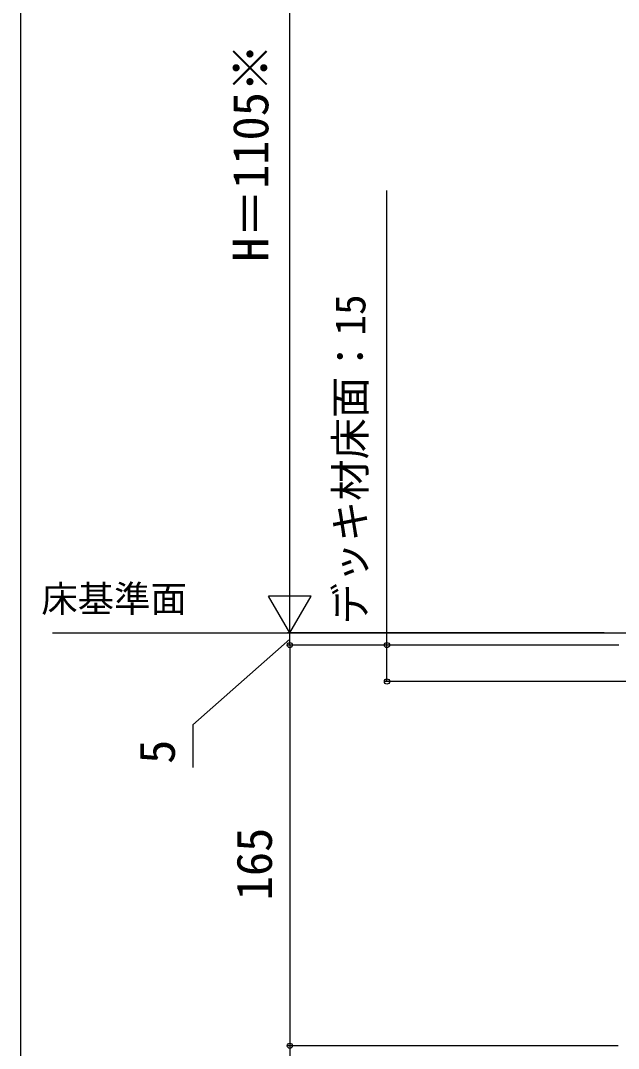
# Model space of a CAD drawing. Units: millimetres, scale not verified. Extents: x -875 to 875, y -1304 to 1296.
# Drawn here: x -875 to -628.6, y 294.7 to 717.9 of the extents above; entities that cross this region are included whole.
import ezdxf
from ezdxf.enums import TextEntityAlignment as Align

# ---------------------------------------------------------------- set-up
doc = ezdxf.new("R2010")
doc.units = ezdxf.units.MM
doc.header["$LTSCALE"] = 8
for name, color, linetype in [('0-2_USER1', 3, 'Continuous'), ('0-4_YKK_12', 2, 'Continuous'), ('0-6_YKK_D', 6, 'Continuous'), ('0-7_YKK_ZWAK', 7, 'Continuous')]:
    doc.layers.add(name, color=color, linetype=linetype)
doc.styles.add('ＭＳ ゴシック', font='')
doc.styles.get('ＭＳ ゴシック').set_extended_font_data('MS Gothic')

msp = doc.modelspace()

# ---------------------------------------------------------------- linework, layer by layer
at = {"layer": '0-4_YKK_12'}
msp.add_line((-861.832, 465.8), (375.634, 465.8), dxfattribs=at)
at = {"layer": '0-6_YKK_D'}
for p, q in [((-764, 483.3), (-764, 888.3)), ((-764, 465.8), (-764, 496.111)), ((-764, 465.8), (-772.75, 480.955)), ((-755.25, 480.955), (-772.75, 480.955)), ((-764, 465.8), (-755.25, 480.955)), ((-764, 465.8), (-764, 470.1)), ((-636.5, 465.8), (-765, 465.8)), ((-634.5, 465.8), (-765, 465.8)), ((-764, 460.8), (-764, 465.8)), ((-764, 460.8), (-764, 465.8)), ((-628.7, 460.8), (-765, 460.8)), ((-628.5, 460.799), (-765, 460.799)), ((-764, 460.8), (-764, 456.5)), ((-764, 460.799), (-764, 295.8)), ((-628.7, 460.8), (-725, 460.8)), ((-520.424, 445.8), (-725, 445.8)), ((-628.7, 295.8), (-765, 295.8)), ((-628.7, 295.8), (-765, 295.8)), ((-764, 295.8), (-764, 245.799))]:
    msp.add_line(p, q, dxfattribs=at)
for points in [[(-724, 445.8), (-724, 460.8), (-724, 647.98)], [(-764, 463.3), (-804, 427.939), (-804, 410.348)]]:
    msp.add_lwpolyline(points, dxfattribs=at)
for centre in [(-764, 460.8), (-764, 460.799), (-724, 460.8), (-724, 445.8), (-764, 295.8), (-764, 295.8)]:
    msp.add_circle(centre, 1.075, dxfattribs=at)
at = {"layer": '0-7_YKK_ZWAK'}
msp.add_line((-875, 1245.8), (-875, -1304.2), dxfattribs=at)

# ---------------------------------------------------------------- texts
at = {"layer": '0-2_USER1', "style": 'ＭＳ ゴシック'}
msp.add_text('床基準面', height=11, dxfattribs=at).set_placement((-866.449, 471.073), align=Align.BOTTOM_LEFT)
at = {"layer": '0-6_YKK_D', "style": 'ＭＳ ゴシック'}
for s, height, p in [('H＝1105※', 14.66, (-768.477, 618.641)), ('デッキ材床面：15', 12.46, (-729.125, 469.281)), ('5', 14.66, (-807, 411.871)), ('165', 14.66, (-767, 355.686))]:
    msp.add_text(s, height=height, rotation=90, dxfattribs=at).set_placement(p, align=Align.BOTTOM_LEFT)

doc.saveas('drawing.dxf')
